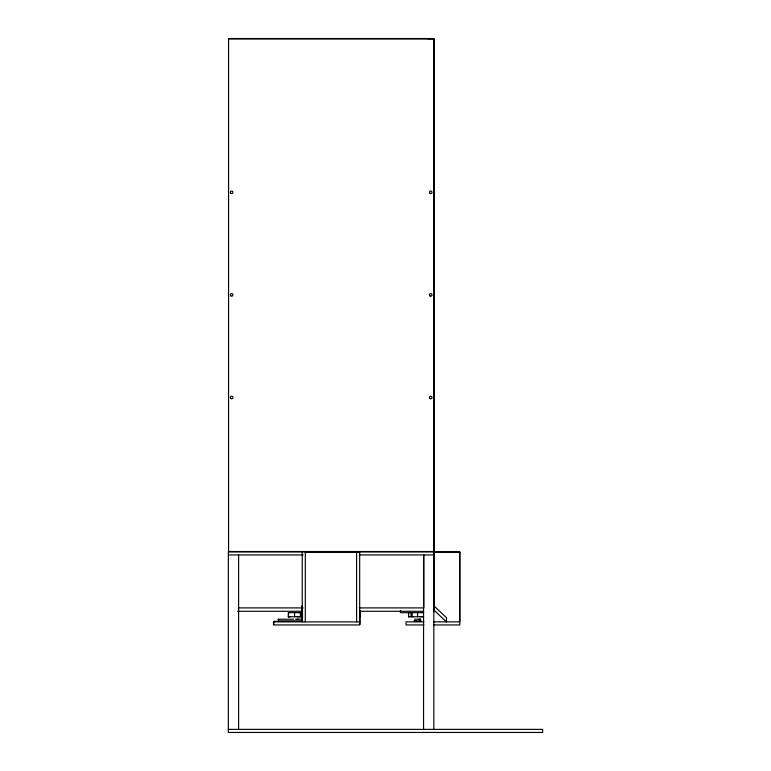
<?xml version="1.0" encoding="UTF-8"?>
<svg xmlns="http://www.w3.org/2000/svg" width="771" height="771" viewBox="0 0 771 771"><rect width="100%" height="100%" fill="white"/><g stroke="black" fill="none" stroke-linecap="round" stroke-linejoin="round"><path stroke-width="1.16" d="M273.782 624.443L273.782 621.368L302.511 621.368L302.502 610.468M302.242 551.882L302.222 621.879L302.222 605.408M302.222 617.658L302.242 606.353M359.681 621.879L359.681 624.953L273.493 624.953L273.493 621.879L359.681 621.879L359.681 552.277L305.297 551.882L305.306 621.879M359.961 624.443L359.961 610.468M433.765 551.525L433.765 38.55L228.573 38.55L228.573 551.525L433.765 551.525L433.822 38.704L427.674 38.704M434.41 606.353L434.41 551.882L459.776 551.882L459.776 621.879L433.504 621.879M459.776 551.882L459.776 624.953L433.504 624.953M288.682 612.666L288.306 616.771L290.253 616.761M298.83 612.617L300.584 612.617L300.603 616.713L288.306 616.771M408.852 612.675L408.524 616.781L423.607 616.713L421.853 616.723M421.833 612.617L423.395 612.617M297.105 616.733L298.146 616.723M298.656 616.723L300.603 616.713M408.524 616.781L409.276 616.781M413.256 616.761L412.109 616.771L412.119 612.666M420.108 616.733L421.149 616.723M278.745 619.277L277.955 619.277L293.645 619.209M297.114 619.19L298.155 619.19M414.451 619.219L420.118 619.19M419.087 619.2L420.667 619.19M278.745 621.118L277.965 621.127L302.492 621.021M416.629 621.06L413.988 621.069L421.168 621.04L419.096 621.05M423.616 612.617L400.477 612.714L400.467 610.507M295.505 619.2L302.483 619.171M228.64 38.907L433.822 38.907L433.822 729.376M433.822 551.882L228.351 551.882L228.351 732.45L542.649 732.45L542.649 729.376L228.351 729.376M434.121 552.277L459.776 552.277M228.351 554.956L303.205 554.956M359.276 554.956L433.822 554.956M434.121 554.956L434.41 611.278L433.601 611.278M238.586 607.905L303.205 607.905M359.247 607.905L423.848 607.905L423.848 554.956M237.728 611.278L302.271 611.278M359.884 611.278L423.597 611.278M300.372 612.617L288.287 612.666L288.499 616.771M423.944 621.879L406.028 621.879L406.028 624.953L423.944 624.953M433.61 605.592L446.438 617.658L446.438 621.879L433.312 609.533M417.564 612.637L417.583 616.742M411.088 612.666L411.107 616.771M300.391 612.617L300.411 616.713M294.561 612.637L294.58 616.742M359.951 611.49L359.961 617.147M423.568 554.956L423.568 729.376M356.597 552.277L356.597 621.879M238.615 554.956L238.615 729.376M430.112 295.997A1.282 1.282 0 0 0 432.03 294.888A1.282 1.282 0 0 0 430.112 293.77A1.282 1.282 0 0 0 430.112 295.997M430.112 398.588A1.282 1.282 0 0 0 432.03 397.479A1.282 1.282 0 0 0 430.112 396.371A1.282 1.282 0 0 0 430.112 398.588M430.112 193.405A1.282 1.282 0 0 0 432.03 192.287A1.282 1.282 0 0 0 430.112 191.179A1.282 1.282 0 0 0 430.112 193.405M230.731 398.385A1.282 1.282 0 0 0 232.881 397.817A1.282 1.282 0 0 0 231.31 396.246A1.282 1.282 0 0 0 230.731 398.385M231.001 193.405A1.282 1.282 0 0 0 232.919 192.287A1.282 1.282 0 0 0 231.001 191.179A1.282 1.282 0 0 0 231.001 193.405M230.731 295.794A1.282 1.282 0 0 0 232.881 295.216A1.282 1.282 0 0 0 231.31 293.645A1.282 1.282 0 0 0 230.731 295.794"/></g></svg>
